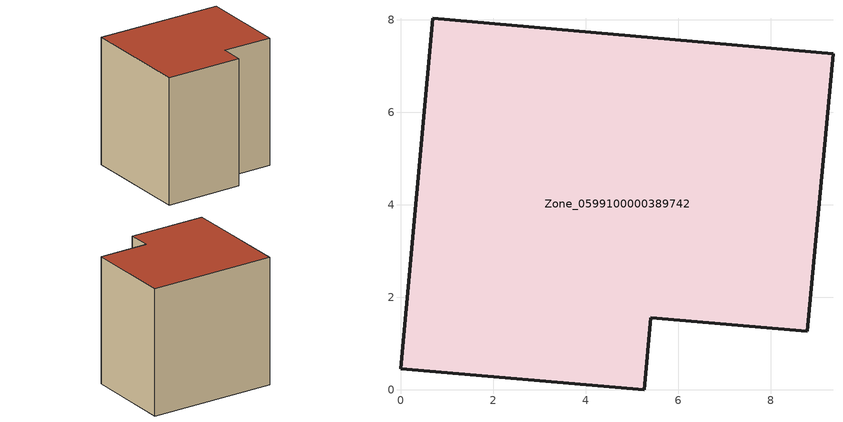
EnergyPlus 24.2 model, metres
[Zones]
Zone_0599100000389742
 floor ground (C_G): 0.69,8.04 9.35,7.26 8.79,1.27 5.41,1.56 5.27,0 0,0.45 z0
 wall outside (C_F): 9.35,7.26 0.69,8.04 0,0.45 5.27,0 5.41,1.56 8.79,1.27 9.35,7.26 z0:8.72
 roof outside (C_R): 0.69,8.04 0,0.45 5.27,0 5.41,1.56 8.79,1.27 9.35,7.26 z8.72
[BUILDING]
Pand.0599100000389742: North Axis=0; Terrain=City; Loads Convergence Tolerance Value=0.04; Temperature Convergence Tolerance Value=0.4; Solar Distribution=FullExterior; Maximum Number of Warmup Days=25; Minimum Number of Warmup Days=1
[Site:Location]
Rotterdam.The.Hague.AP_ZH_NLD Design_Conditions: Latitude=51.96; Longitude=4.45; Time Zone=1; Elevation=-4.5
[SITE:GROUNDTEMPERATURE:BUILDINGSURFACE]
18, 18, 18, 18, 18, 18, 18, 18, 18, 18, 18, 18
[MATERIAL] Thermal Absorptance=0.9; Solar Absorptance=0.7; Visible Absorptance=0.7
Name | Roughness | Thickness | Conductivity | Density | Specific Heat
G.TC.1992-2005 | MediumSmooth | 0.15 | 0.06 | 540 | 1210
F.TC.1992-2005 | Rough | 0.3 | 0.12 | 1920 | 840
R.TC.1992-2005 | MediumRough | 0.2 | 0.08 | 1500 | 1000
[CONSTRUCTION]
C_G: G.TC.1992-2005
C_F: F.TC.1992-2005
C_R: R.TC.1992-2005
[ZONE]
Zone_0599100000389742: Type=1; Multiplier=1; Ceiling Height=Autocalculate; Volume=Autocalculate; Floor Area=autocalculate; Part of Total Floor Area=Yes
[ZONEINFILTRATION:DESIGNFLOWRATE]
Infil_Zone_0599100000389742: Zone or ZoneList or Space or SpaceList=Zone_0599100000389742; Schedule=AlwaysOn; Design Flow Rate Calculation Method=Flow/Area; Flow Rate per Floor Area=0.0015; Constant Term Coefficient=1; Temperature Term Coefficient=0; Velocity Term Coefficient=0; Velocity Squared Term Coefficient=0
[HVACTEMPLATE:ZONE:IDEALLOADSAIRSYSTEM]
Zone_0599100000389742: Maximum Heating Supply Air Temperature=50; Minimum Cooling Supply Air Temperature=13; Maximum Heating Supply Air Humidity Ratio=0.0156; Minimum Cooling Supply Air Humidity Ratio=0.0077; Heating Limit=NoLimit; Cooling Limit=NoLimit; Dehumidification Control Type=ConstantSensibleHeatRatio; Cooling Sensible Heat Ratio=0.7; Dehumidification Setpoint=60; Humidification Control Type=None; Humidification Setpoint=30; Outdoor Air Method=None; Outdoor Air Flow Rate per Person=0.00944; Outdoor Air Flow Rate per Zone Floor Area=0; Outdoor Air Flow Rate per Zone=0; Demand Controlled Ventilation Type=None; Outdoor Air Economizer Type=NoEconomizer; Heat Recovery Type=None; Sensible Heat Recovery Effectiveness=0.7; Latent Heat Recovery Effectiveness=0.65
[ZONECONTROL:THERMOSTAT]
ThermostatControl_Zone_0599100000389742: Zone or ZoneList=Zone_0599100000389742; Control Type Schedule=DualSetpointControlType; Control 1=Thermostat_Zone_0599100000389742; Temperature Difference Between Cutout And Setpoint=0
[THERMOSTATSETPOINT:DUALSETPOINT]
Thermostat_Zone_0599100000389742: Heating Setpoint Temperature Schedule=HeatingSetpoint_Zone_0599100000389742; Cooling Setpoint Temperature Schedule=CoolingSetpoint_Zone_0599100000389742
[SCHEDULE:COMPACT]
HeatingSetpoint_Zone_0599100000389742: Through: 12/31, For: AllDays, Until: 24:00, 21
CoolingSetpoint_Zone_0599100000389742: Through: 12/31, For: AllDays, Until: 24:00, 24
DualSetpointControlType: Through: 12/31, For: AllDays, Until: 24:00, 4
AlwaysOn: Through: 12/31, For: AllDays, Until: 24:00, 1
